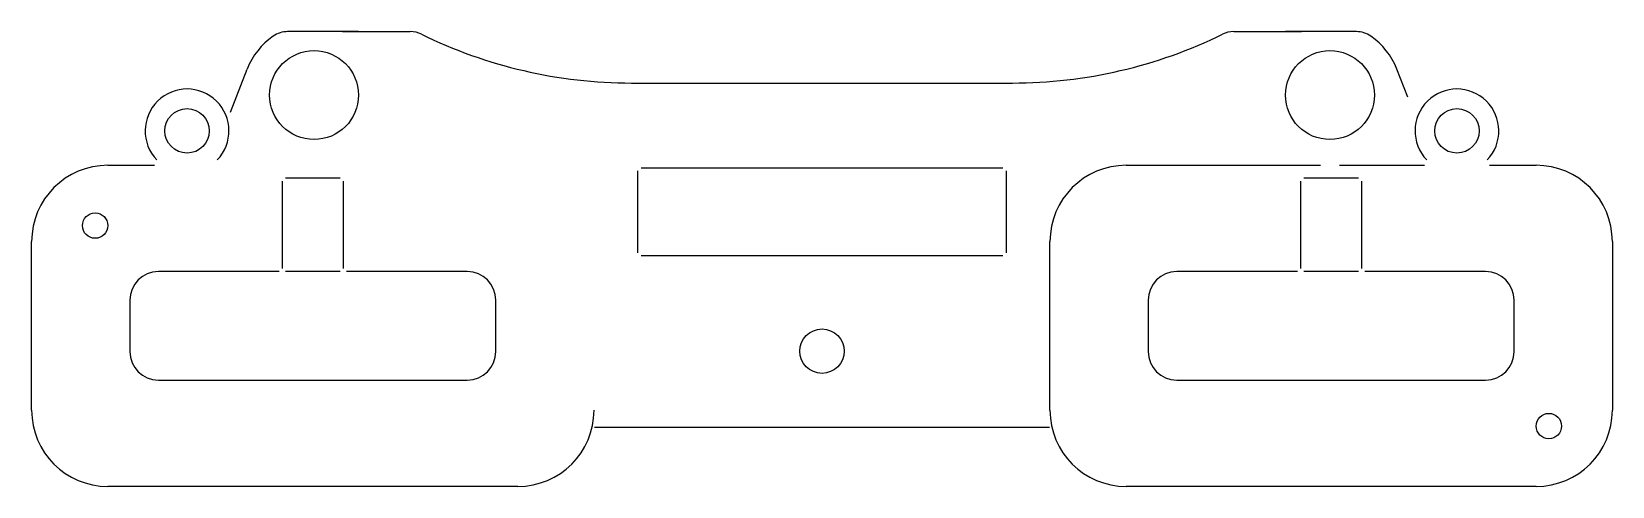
# Model space of a CAD drawing. Header units: inches. Extents: x -2.45 to 2.45, y -0.42 to 0.99.
import ezdxf

# ---------------------------------------------------------------- set-up
doc = ezdxf.new("R2010")
doc.units = ezdxf.units.IN
doc.header["$MEASUREMENT"] = 0

msp = doc.modelspace()

# ---------------------------------------------------------------- linework, layer by layer
at = {"color": 7, "linetype": 'Continuous'}
for p, q in [((-1.437, 0.9909), (-1.6567, 0.9909)), ((-1.4868, 0.9909), (-1.2765, 0.9909)), ((1.2765, 0.9909), (1.4868, 0.9909)), ((1.6567, 0.9909), (1.437, 0.9909)), ((-1.834, 0.7413), (-1.7821, 0.8746)), ((1.816, 0.7874), (1.7821, 0.8746)), ((-0.5906, 0.8315), (0.5906, 0.8315)), ((-2.2142, 0.5764), (-2.0693, 0.5764)), ((-0.5709, 0.3051), (-0.5709, 0.5591)), ((-0.561, 0.5689), (0.561, 0.5689)), ((0.5709, 0.5591), (0.5709, 0.3051)), ((0.9429, 0.5764), (1.5453, 0.5764)), ((1.6043, 0.5764), (1.8677, 0.5764)), ((2.0693, 0.5764), (2.2142, 0.5764)), ((-1.673, 0.2567), (-1.673, 0.5272)), ((-1.6632, 0.537), (-1.4939, 0.537)), ((-1.4841, 0.5272), (-1.4841, 0.2567)), ((1.4841, 0.2567), (1.4841, 0.5272)), ((1.4939, 0.537), (1.6632, 0.537)), ((1.673, 0.5272), (1.673, 0.2567)), ((-2.4504, -0.1831), (-2.4504, 0.3402)), ((0.561, 0.2953), (-0.561, 0.2953)), ((0.7067, -0.1831), (0.7067, 0.3402)), ((2.4504, 0.3402), (2.4504, -0.1831)), ((-1.6829, 0.2469), (-2.0573, 0.2469)), ((-1.4939, 0.2469), (-1.6632, 0.2469)), ((-1.0998, 0.2469), (-1.4742, 0.2469)), ((1.4742, 0.2469), (1.0998, 0.2469)), ((1.6632, 0.2469), (1.4939, 0.2469)), ((2.0573, 0.2469), (1.6829, 0.2469)), ((-2.1459, 0.1583), (-2.1459, -0.0012)), ((-1.0112, -0.0012), (-1.0112, 0.1583)), ((1.0112, 0.1583), (1.0112, -0.0012)), ((2.1459, -0.0012), (2.1459, 0.1583)), ((-2.0573, -0.0898), (-1.0998, -0.0898)), ((1.0998, -0.0898), (2.0573, -0.0898)), ((0.7051, -0.2362), (-0.7051, -0.2362)), ((-0.9429, -0.4193), (-2.2142, -0.4193)), ((2.2142, -0.4193), (0.9429, -0.4193))]:
    msp.add_line(p, q, dxfattribs=at)
for centre, radius in [((-1.5748, 0.7941), 0.1378), ((1.5748, 0.7941), 0.1378), ((-1.9685, 0.6831), 0.0689), ((1.9685, 0.6831), 0.0689), ((-2.2535, 0.3894), 0.0394), ((0, 0), 0.0689), ((2.2535, -0.2323), 0.0394)]:
    msp.add_circle(centre, radius, dxfattribs=at)
for centre, radius, start, end in [((-1.6567, 0.9122), 0.0787, 90, 124.7228), ((-1.2765, 0.9122), 0.0787, 63.8273, 90), ((-0.5906, 2.3079), 1.4764, 243.8273, 270), ((0.5906, 2.3079), 1.4764, 270, 296.1727), ((1.2765, 0.9122), 0.0787, 90, 116.1727), ((1.6567, 0.9122), 0.0787, 55.2772, 90), ((-1.5748, 0.7941), 0.2224, 124.7228, 158.7683), ((1.5748, 0.7941), 0.2224, 21.2317, 55.2772), ((-1.9685, 0.6831), 0.1299, 316.1353, 223.8647), ((1.9685, 0.6831), 0.1299, 316.1353, 223.8647), ((-2.2142, 0.3402), 0.2362, 90, 180), ((0.9429, 0.3402), 0.2362, 90, 180), ((2.2142, 0.3402), 0.2362, 0, 90), ((-2.0573, 0.1583), 0.0886, 90, 180), ((-1.0998, 0.1583), 0.0886, 0, 90), ((1.0998, 0.1583), 0.0886, 90, 180), ((2.0573, 0.1583), 0.0886, 0, 90), ((-2.0573, -0.0012), 0.0886, 180, 270), ((-1.0998, -0.0012), 0.0886, 270, 0), ((1.0998, -0.0012), 0.0886, 180, 270), ((2.0573, -0.0012), 0.0886, 270, 0), ((-2.2142, -0.1831), 0.2362, 180, 270), ((-0.9429, -0.1831), 0.2362, 270, 0), ((0.9429, -0.1831), 0.2362, 180, 270), ((2.2142, -0.1831), 0.2362, 270, 0)]:
    msp.add_arc(centre, radius, start, end, dxfattribs=at)

doc.saveas('drawing.dxf')
